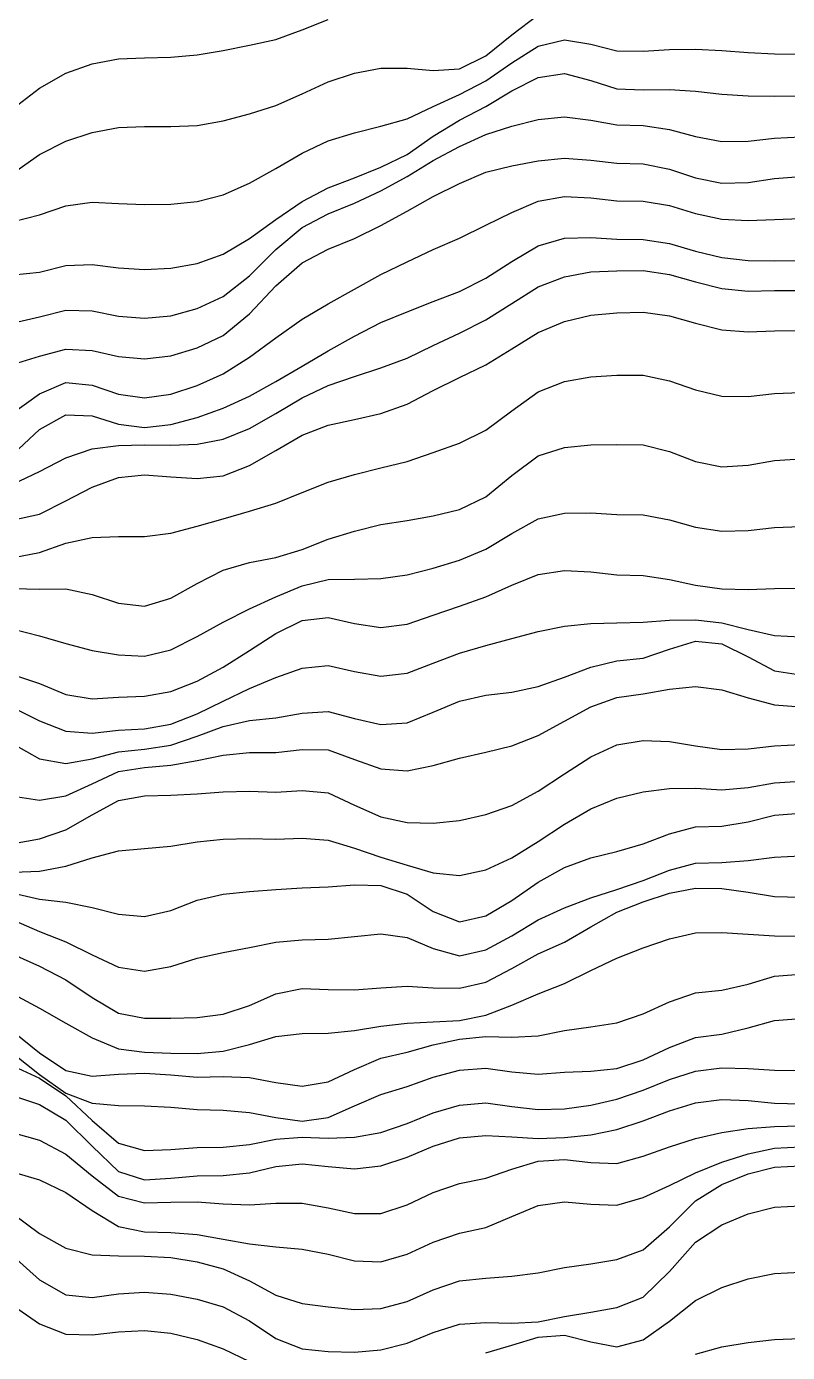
# Model space of a CAD drawing. Header units: metres. Extents: x 0 to 1200, y 54 to 769.
# Drawn here: x 182.6 to 299, y 176.8 to 379.5 of the extents above; entities that cross this region are included whole.
import ezdxf

# ---------------------------------------------------------------- set-up
doc = ezdxf.new("R2010")
doc.units = ezdxf.units.M

msp = doc.modelspace()

# ---------------------------------------------------------------- linework, layer by layer
for p, q in [((256.85638, 378.2598), (260.86975, 381.28616)), ((224.74933, 378.99634), (228.76271, 380.6005)), ((216.72256, 376.65524), (220.73595, 377.52762)), ((220.73595, 377.52762), (224.74933, 378.99634)), ((252.843, 375.01932), (256.85638, 378.2598)), ((260.86975, 376.5017), (264.88312, 377.45724)), ((264.88312, 377.45724), (268.89648, 376.81924)), ((204.68242, 374.83676), (208.6958, 375.1812)), ((208.6958, 375.1812), (212.70918, 375.84082)), ((212.70918, 375.84082), (216.72256, 376.65524)), ((248.82962, 373.03006), (252.843, 375.01932)), ((256.85638, 373.9615), (260.86975, 376.5017)), ((268.89648, 376.81924), (272.90985, 375.81534)), ((272.90985, 375.81534), (276.92322, 375.72507)), ((276.92322, 375.72507), (280.93658, 375.98447)), ((280.93658, 375.98447), (284.94995, 376.05823)), ((284.94995, 376.05823), (288.96332, 375.85837)), ((288.96332, 375.85837), (292.97668, 375.53787)), ((292.97668, 375.53787), (296.99005, 375.32718)), ((296.99005, 375.32718), (301.00342, 375.26144)), ((188.62889, 372.36768), (192.64227, 373.79352)), ((192.64227, 373.79352), (196.65565, 374.54272)), ((196.65565, 374.54272), (200.66904, 374.73804)), ((200.66904, 374.73804), (204.68242, 374.83676)), ((232.7761, 372.3547), (236.78947, 373.15335)), ((236.78947, 373.15335), (240.80286, 373.12854)), ((240.80286, 373.12854), (244.81624, 372.76108)), ((244.81624, 372.76108), (248.82962, 373.03006)), ((252.843, 371.19708), (256.85638, 373.9615)), ((184.61551, 370.0878), (188.62889, 372.36768)), ((224.74933, 369.1943), (228.76271, 371.03668)), ((228.76271, 371.03668), (232.7761, 372.3547)), ((248.82962, 369.1213), (252.843, 371.19708)), ((256.85638, 369.65512), (260.86975, 371.73422)), ((260.86975, 371.73422), (264.88312, 372.34274)), ((264.88312, 372.34274), (268.89648, 371.28085)), ((268.89648, 371.28085), (272.90985, 369.9769)), ((180.60213, 367.0392), (184.61551, 370.0878)), ((220.73595, 367.42297), (224.74933, 369.1943)), ((244.81624, 367.2596), (248.82962, 369.1213)), ((252.843, 367.27386), (256.85638, 369.65512)), ((272.90985, 369.9769), (276.92322, 369.84216)), ((276.92322, 369.84216), (280.93658, 369.88937)), ((280.93658, 369.88937), (284.94995, 369.62805)), ((284.94995, 369.62805), (288.96332, 369.18164)), ((288.96332, 369.18164), (292.97668, 368.90417)), ((216.72256, 366.1795), (220.73595, 367.42297)), ((240.80286, 365.41537), (244.81624, 367.2596)), ((248.82962, 365.17883), (252.843, 367.27386)), ((292.97668, 368.90417), (296.99005, 368.8777)), ((296.99005, 368.8777), (301.00342, 368.8945)), ((208.6958, 364.38782), (212.70918, 365.08408)), ((212.70918, 365.08408), (216.72256, 366.1795)), ((236.78947, 364.2764), (240.80286, 365.41537)), ((244.81624, 362.72406), (248.82962, 365.17883)), ((256.85638, 364.25497), (260.86975, 365.27704)), ((260.86975, 365.27704), (264.88312, 365.70422)), ((264.88312, 365.70422), (268.89648, 365.18295)), ((268.89648, 365.18295), (272.90985, 364.47922)), ((188.62889, 362.0024), (192.64227, 363.32712)), ((192.64227, 363.32712), (196.65565, 364.04636)), ((196.65565, 364.04636), (200.66904, 364.23276)), ((200.66904, 364.23276), (204.68242, 364.20682)), ((204.68242, 364.20682), (208.6958, 364.38782)), ((228.76271, 362.03406), (232.7761, 363.25473)), ((232.7761, 363.25473), (236.78947, 364.2764)), ((248.82962, 361.17166), (252.843, 362.99564)), ((252.843, 362.99564), (256.85638, 364.25497)), ((272.90985, 364.47922), (276.92322, 364.37057)), ((276.92322, 364.37057), (280.93658, 363.75595)), ((280.93658, 363.75595), (284.94995, 362.69)), ((184.61551, 359.91876), (188.62889, 362.0024)), ((224.74933, 360.15628), (228.76271, 362.03406)), ((240.80286, 359.94797), (244.81624, 362.72406)), ((244.81624, 359.0417), (248.82962, 361.17166)), ((284.94995, 362.69), (288.96332, 361.9514)), ((288.96332, 361.9514), (292.97668, 361.97702)), ((292.97668, 361.97702), (296.99005, 362.4335)), ((296.99005, 362.4335), (301.00342, 362.64938)), ((180.60213, 357.1333), (184.61551, 359.91876)), ((220.73595, 357.78894), (224.74933, 360.15628)), ((236.78947, 357.98178), (240.80286, 359.94797)), ((240.80286, 356.5917), (244.81624, 359.0417)), ((256.85638, 358.2171), (260.86975, 358.9839)), ((260.86975, 358.9839), (264.88312, 359.4019)), ((264.88312, 359.4019), (268.89648, 359.09705)), ((268.89648, 359.09705), (272.90985, 358.61246)), ((216.72256, 355.56384), (220.73595, 357.78894)), ((232.7761, 356.38492), (236.78947, 357.98178)), ((248.82962, 355.49506), (252.843, 357.24115)), ((252.843, 357.24115), (256.85638, 358.2171)), ((272.90985, 358.61246), (276.92322, 358.51544)), ((276.92322, 358.51544), (280.93658, 357.69516)), ((280.93658, 357.69516), (284.94995, 356.38467)), ((212.70918, 353.75983), (216.72256, 355.56384)), ((224.74933, 352.7749), (228.76271, 354.83444)), ((228.76271, 354.83444), (232.7761, 356.38492)), ((236.78947, 354.379), (240.80286, 356.5917)), ((244.81624, 353.5291), (248.82962, 355.49506)), ((284.94995, 356.38467), (288.96332, 355.56592)), ((288.96332, 355.56592), (292.97668, 355.6843)), ((292.97668, 355.6843), (296.99005, 356.28183)), ((296.99005, 356.28183), (301.00342, 356.55545)), ((204.68242, 352.3661), (208.6958, 352.74503)), ((208.6958, 352.74503), (212.70918, 353.75983)), ((220.73595, 350.01355), (224.74933, 352.7749)), ((232.7761, 352.48767), (236.78947, 354.379)), ((240.80286, 351.2782), (244.81624, 353.5291)), ((256.85638, 351.0961), (260.86975, 352.80402)), ((260.86975, 352.80402), (264.88312, 353.53537)), ((264.88312, 353.53537), (268.89648, 353.34113)), ((268.89648, 353.34113), (272.90985, 352.88037)), ((272.90985, 352.88037), (276.92322, 352.81024)), ((276.92322, 352.81024), (280.93658, 352.1269)), ((180.60213, 349.71164), (184.61551, 350.73206)), ((184.61551, 350.73206), (188.62889, 352.09512)), ((188.62889, 352.09512), (192.64227, 352.6367)), ((192.64227, 352.6367), (196.65565, 352.44836)), ((196.65565, 352.44836), (200.66904, 352.31836)), ((200.66904, 352.31836), (204.68242, 352.3661)), ((224.74933, 348.79065), (228.76271, 350.88702)), ((228.76271, 350.88702), (232.7761, 352.48767)), ((236.78947, 349.0679), (240.80286, 351.2782)), ((252.843, 349.1393), (256.85638, 351.0961)), ((280.93658, 352.1269), (284.94995, 350.9467)), ((284.94995, 350.9467), (288.96332, 350.08008)), ((216.72256, 347.1153), (220.73595, 350.01355)), ((220.73595, 345.41556), (224.74933, 348.79065)), ((232.7761, 347.10895), (236.78947, 349.0679)), ((248.82962, 347.17017), (252.843, 349.1393)), ((288.96332, 350.08008), (292.97668, 349.8342)), ((292.97668, 349.8342), (296.99005, 350.00473)), ((296.99005, 350.00473), (301.00342, 350.13864)), ((212.70918, 344.7082), (216.72256, 347.1153)), ((228.76271, 345.47882), (232.7761, 347.10895)), ((244.81624, 345.43768), (248.82962, 347.17017)), ((260.86975, 345.96292), (264.88312, 347.14148)), ((264.88312, 347.14148), (268.89648, 347.27826)), ((268.89648, 347.27826), (272.90985, 347.00104)), ((272.90985, 347.00104), (276.92322, 346.9729)), ((276.92322, 346.9729), (280.93658, 346.3249)), ((208.6958, 343.25647), (212.70918, 344.7082)), ((216.72256, 341.39142), (220.73595, 345.41556)), ((224.74933, 343.36874), (228.76271, 345.47882)), ((240.80286, 343.5421), (244.81624, 345.43768)), ((256.85638, 343.5877), (260.86975, 345.96292)), ((280.93658, 346.3249), (284.94995, 345.1495)), ((284.94995, 345.1495), (288.96332, 344.19196)), ((184.61551, 341.97797), (188.62889, 342.98688)), ((188.62889, 342.98688), (192.64227, 343.15)), ((192.64227, 343.15), (196.65565, 342.60327)), ((196.65565, 342.60327), (200.66904, 342.35593)), ((204.68242, 342.5471), (208.6958, 343.25647)), ((220.73595, 339.86584), (224.74933, 343.36874)), ((236.78947, 341.583), (240.80286, 343.5421)), ((252.843, 341.05753), (256.85638, 343.5877)), ((288.96332, 344.19196), (292.97668, 343.73062)), ((292.97668, 343.73062), (296.99005, 343.68106)), ((296.99005, 343.68106), (301.00342, 343.73465)), ((180.60213, 341.52457), (184.61551, 341.97797)), ((200.66904, 342.35593), (204.68242, 342.5471)), ((212.70918, 338.21368), (216.72256, 341.39142)), ((232.7761, 339.33636), (236.78947, 341.583)), ((248.82962, 338.99182), (252.843, 341.05753)), ((260.86975, 339.69452), (264.88312, 341.26703)), ((264.88312, 341.26703), (268.89648, 341.98825)), ((268.89648, 341.98825), (272.90985, 342.15967)), ((272.90985, 342.15967), (276.92322, 342.22144)), ((276.92322, 342.22144), (280.93658, 341.61987)), ((280.93658, 341.61987), (284.94995, 340.46765)), ((216.72256, 335.60553), (220.73595, 339.86584)), ((228.76271, 337.10846), (232.7761, 339.33636)), ((244.81624, 337.45123), (248.82962, 338.99182)), ((256.85638, 337.17203), (260.86975, 339.69452)), ((284.94995, 340.46765), (288.96332, 339.46188)), ((288.96332, 339.46188), (292.97668, 339.06815)), ((292.97668, 339.06815), (296.99005, 339.14487)), ((296.99005, 339.14487), (301.00342, 339.17133)), ((208.6958, 336.38385), (212.70918, 338.21368)), ((224.74933, 334.75952), (228.76271, 337.10846)), ((240.80286, 335.88187), (244.81624, 337.45123)), ((252.843, 334.6546), (256.85638, 337.17203)), ((180.60213, 334.2216), (184.61551, 335.12466)), ((184.61551, 335.12466), (188.62889, 336.13547)), ((188.62889, 336.13547), (192.64227, 336.0407)), ((192.64227, 336.0407), (196.65565, 335.2433)), ((196.65565, 335.2433), (200.66904, 334.91553)), ((200.66904, 334.91553), (204.68242, 335.29645)), ((204.68242, 335.29645), (208.6958, 336.38385)), ((212.70918, 332.2763), (216.72256, 335.60553)), ((220.73595, 331.93646), (224.74933, 334.75952)), ((236.78947, 334.2751), (240.80286, 335.88187)), ((248.82962, 332.62903), (252.843, 334.6546)), ((264.88312, 334.43494), (268.89648, 335.38202)), ((268.89648, 335.38202), (272.90985, 335.7473)), ((272.90985, 335.7473), (276.92322, 335.85315)), ((276.92322, 335.85315), (280.93658, 335.28296)), ((280.93658, 335.28296), (284.94995, 334.16144)), ((232.7761, 332.18088), (236.78947, 334.2751)), ((244.81624, 330.76978), (248.82962, 332.62903)), ((256.85638, 330.2496), (260.86975, 332.7565)), ((260.86975, 332.7565), (264.88312, 334.43494)), ((284.94995, 334.16144), (288.96332, 333.15887)), ((288.96332, 333.15887), (292.97668, 332.8359)), ((292.97668, 332.8359), (296.99005, 333.00638)), ((296.99005, 333.00638), (301.00342, 333.02985)), ((208.6958, 330.3632), (212.70918, 332.2763)), ((216.72256, 328.94272), (220.73595, 331.93646)), ((228.76271, 329.92612), (232.7761, 332.18088)), ((240.80286, 328.8318), (244.81624, 330.76978)), ((180.60213, 327.87198), (184.61551, 329.1046)), ((184.61551, 329.1046), (188.62889, 330.19324)), ((188.62889, 330.19324), (192.64227, 330.00336)), ((192.64227, 330.00336), (196.65565, 329.08508)), ((196.65565, 329.08508), (200.66904, 328.7157)), ((200.66904, 328.7157), (204.68242, 329.1609)), ((204.68242, 329.1609), (208.6958, 330.3632)), ((212.70918, 326.42285), (216.72256, 328.94272)), ((224.74933, 327.60602), (228.76271, 329.92612)), ((236.78947, 327.35138), (240.80286, 328.8318)), ((252.843, 327.80658), (256.85638, 330.2496)), ((208.6958, 324.62982), (212.70918, 326.42285)), ((220.73595, 325.22006), (224.74933, 327.60602)), ((232.7761, 325.99405), (236.78947, 327.35138)), ((248.82962, 325.8526), (252.843, 327.80658)), ((184.61551, 323.3619), (188.62889, 325.06598)), ((188.62889, 325.06598), (192.64227, 324.6643)), ((192.64227, 324.6643), (196.65565, 323.2976)), ((204.68242, 323.3118), (208.6958, 324.62982)), ((216.72256, 323.02103), (220.73595, 325.22006)), ((224.74933, 322.74826), (228.76271, 324.6225)), ((228.76271, 324.6225), (232.7761, 325.99405)), ((244.81624, 323.8607), (248.82962, 325.8526)), ((260.86975, 323.6791), (264.88312, 325.2357)), ((264.88312, 325.2357), (268.89648, 325.97443)), ((268.89648, 325.97443), (272.90985, 326.19775)), ((272.90985, 326.19775), (276.92322, 326.23486)), ((276.92322, 326.23486), (280.93658, 325.36337)), ((280.93658, 325.36337), (284.94995, 323.9491)), ((180.60213, 320.5172), (184.61551, 323.3619)), ((196.65565, 323.2976), (200.66904, 322.76)), ((200.66904, 322.76), (204.68242, 323.3118)), ((212.70918, 321.1655), (216.72256, 323.02103)), ((220.73595, 320.35614), (224.74933, 322.74826)), ((240.80286, 321.75873), (244.81624, 323.8607)), ((256.85638, 320.76862), (260.86975, 323.6791)), ((284.94995, 323.9491), (288.96332, 322.9807)), ((288.96332, 322.9807), (292.97668, 322.92963)), ((292.97668, 322.92963), (296.99005, 323.38376)), ((296.99005, 323.38376), (301.00342, 323.5344)), ((208.6958, 319.75964), (212.70918, 321.1655)), ((216.72256, 318.07635), (220.73595, 320.35614)), ((232.7761, 319.43784), (236.78947, 320.37027)), ((236.78947, 320.37027), (240.80286, 321.75873)), ((252.843, 317.78372), (256.85638, 320.76862)), ((184.61551, 317.9065), (188.62889, 320.15814)), ((188.62889, 320.15814), (192.64227, 320.0104)), ((192.64227, 320.0104), (196.65565, 318.7212)), ((196.65565, 318.7212), (200.66904, 318.1936)), ((200.66904, 318.1936), (204.68242, 318.6662)), ((204.68242, 318.6662), (208.6958, 319.75964)), ((224.74933, 317.01657), (228.76271, 318.5821)), ((228.76271, 318.5821), (232.7761, 319.43784)), ((180.60213, 314.20667), (184.61551, 317.9065)), ((208.6958, 315.68237), (212.70918, 316.41043)), ((212.70918, 316.41043), (216.72256, 318.07635)), ((220.73595, 314.6918), (224.74933, 317.01657)), ((248.82962, 315.78986), (252.843, 317.78372)), ((188.62889, 313.58926), (192.64227, 314.94867)), ((192.64227, 314.94867), (196.65565, 315.46112)), ((196.65565, 315.46112), (200.66904, 315.5543)), ((200.66904, 315.5543), (204.68242, 315.5125)), ((204.68242, 315.5125), (208.6958, 315.68237)), ((216.72256, 312.40427), (220.73595, 314.6918)), ((240.80286, 313.03134), (244.81624, 314.36813)), ((244.81624, 314.36813), (248.82962, 315.78986)), ((260.86975, 313.86914), (264.88312, 315.14606)), ((264.88312, 315.14606), (268.89648, 315.57016)), ((268.89648, 315.57016), (272.90985, 315.59155)), ((272.90985, 315.59155), (276.92322, 315.559)), ((276.92322, 315.559), (280.93658, 314.52484)), ((280.93658, 314.52484), (284.94995, 313.00674)), ((184.61551, 311.49008), (188.62889, 313.58926)), ((212.70918, 310.83307), (216.72256, 312.40427)), ((236.78947, 312.03525), (240.80286, 313.03134)), ((256.85638, 310.86282), (260.86975, 313.86914)), ((284.94995, 313.00674), (288.96332, 312.1834)), ((288.96332, 312.1834), (292.97668, 312.43063)), ((292.97668, 312.43063), (296.99005, 313.1539)), ((296.99005, 313.1539), (301.00342, 313.41998)), ((180.60213, 309.61786), (184.61551, 311.49008)), ((192.64227, 309.1066), (196.65565, 310.55502)), ((196.65565, 310.55502), (200.66904, 310.9725)), ((200.66904, 310.9725), (204.68242, 310.6864)), ((204.68242, 310.6864), (208.6958, 310.41943)), ((208.6958, 310.41943), (212.70918, 310.83307)), ((228.76271, 309.87784), (232.7761, 311.01)), ((232.7761, 311.01), (236.78947, 312.03525)), ((252.843, 307.6316), (256.85638, 310.86282)), ((188.62889, 306.97388), (192.64227, 309.1066)), ((220.73595, 306.6473), (224.74933, 308.28894)), ((224.74933, 308.28894), (228.76271, 309.87784)), ((184.61551, 304.9858), (188.62889, 306.97388)), ((216.72256, 305.41403), (220.73595, 306.6473)), ((248.82962, 305.66983), (252.843, 307.6316)), ((180.60213, 304.10757), (184.61551, 304.9858)), ((208.6958, 303.1303), (212.70918, 304.26514)), ((212.70918, 304.26514), (216.72256, 305.41403)), ((240.80286, 303.9842), (244.81624, 304.70322)), ((244.81624, 304.70322), (248.82962, 305.66983)), ((256.85638, 302.02118), (260.86975, 304.23587)), ((260.86975, 304.23587), (264.88312, 305.12106)), ((264.88312, 305.12106), (268.89648, 305.17157)), ((268.89648, 305.17157), (272.90985, 304.92877)), ((272.90985, 304.92877), (276.92322, 304.85968)), ((276.92322, 304.85968), (280.93658, 304.10226)), ((280.93658, 304.10226), (284.94995, 302.96906)), ((200.66904, 301.5556), (204.68242, 302.06516)), ((204.68242, 302.06516), (208.6958, 303.1303)), ((228.76271, 301.13315), (232.7761, 302.3722)), ((232.7761, 302.3722), (236.78947, 303.35892)), ((236.78947, 303.35892), (240.80286, 303.9842)), ((284.94995, 302.96906), (288.96332, 302.34085)), ((288.96332, 302.34085), (292.97668, 302.44638)), ((292.97668, 302.44638), (296.99005, 302.90002)), ((296.99005, 302.90002), (301.00342, 303.0812)), ((184.61551, 299.0913), (188.62889, 300.50934)), ((188.62889, 300.50934), (192.64227, 301.3957)), ((192.64227, 301.3957), (196.65565, 301.5559)), ((196.65565, 301.5559), (200.66904, 301.5556)), ((224.74933, 299.58292), (228.76271, 301.13315)), ((252.843, 299.5907), (256.85638, 302.02118)), ((180.60213, 298.33252), (184.61551, 299.0913)), ((216.72256, 297.58597), (220.73595, 298.3403)), ((220.73595, 298.3403), (224.74933, 299.58292)), ((248.82962, 297.90424), (252.843, 299.5907)), ((208.6958, 294.37805), (212.70918, 296.3808)), ((212.70918, 296.3808), (216.72256, 297.58597)), ((240.80286, 295.68027), (244.81624, 296.7083)), ((244.81624, 296.7083), (248.82962, 297.90424)), ((260.86975, 295.72253), (264.88312, 296.3537)), ((264.88312, 296.3537), (268.89648, 296.1466)), ((268.89648, 296.1466), (272.90985, 295.7011)), ((204.68242, 292.10617), (208.6958, 294.37805)), ((220.73595, 292.31583), (224.74933, 293.99622)), ((224.74933, 293.99622), (228.76271, 294.96094)), ((228.76271, 294.96094), (232.7761, 295.00546)), ((232.7761, 295.00546), (236.78947, 295.1167)), ((236.78947, 295.1167), (240.80286, 295.68027)), ((252.843, 292.34708), (256.85638, 294.12225)), ((256.85638, 294.12225), (260.86975, 295.72253)), ((272.90985, 295.7011), (276.92322, 295.57645)), ((276.92322, 295.57645), (280.93658, 294.9942)), ((280.93658, 294.9942), (284.94995, 294.1017)), ((284.94995, 294.1017), (288.96332, 293.5375)), ((180.60213, 293.61282), (184.61551, 293.50287)), ((184.61551, 293.50287), (188.62889, 293.56412)), ((188.62889, 293.56412), (192.64227, 292.6991)), ((192.64227, 292.6991), (196.65565, 291.37885)), ((200.66904, 290.92004), (204.68242, 292.10617)), ((216.72256, 290.50458), (220.73595, 292.31583)), ((248.82962, 290.9017), (252.843, 292.34708)), ((288.96332, 293.5375), (292.97668, 293.4264)), ((292.97668, 293.4264), (296.99005, 293.58313)), ((296.99005, 293.58313), (301.00342, 293.66846)), ((196.65565, 291.37885), (200.66904, 290.92004)), ((212.70918, 288.4569), (216.72256, 290.50458)), ((244.81624, 289.4965), (248.82962, 290.9017)), ((208.6958, 286.24518), (212.70918, 288.4569)), ((220.73595, 286.69727), (224.74933, 288.7043)), ((224.74933, 288.7043), (228.76271, 289.18307)), ((228.76271, 289.18307), (232.7761, 288.2212)), ((232.7761, 288.2212), (236.78947, 287.61295)), ((236.78947, 287.61295), (240.80286, 288.16757)), ((240.80286, 288.16757), (244.81624, 289.4965)), ((260.86975, 287.0149), (264.88312, 287.84827)), ((264.88312, 287.84827), (268.89648, 288.26633)), ((268.89648, 288.26633), (272.90985, 288.35803)), ((272.90985, 288.35803), (276.92322, 288.43604)), ((276.92322, 288.43604), (280.93658, 288.737)), ((280.93658, 288.737), (284.94995, 288.81366)), ((284.94995, 288.81366), (288.96332, 288.3379)), ((288.96332, 288.3379), (292.97668, 287.34485)), ((180.60213, 287.36578), (184.61551, 286.37396)), ((184.61551, 286.37396), (188.62889, 285.19183)), ((204.68242, 284.22705), (208.6958, 286.24518)), ((216.72256, 284.13242), (220.73595, 286.69727)), ((252.843, 284.8772), (256.85638, 285.931)), ((256.85638, 285.931), (260.86975, 287.0149)), ((292.97668, 287.34485), (296.99005, 286.42484)), ((296.99005, 286.42484), (301.00342, 286.19043)), ((188.62889, 285.19183), (192.64227, 284.13583)), ((192.64227, 284.13583), (196.65565, 283.44452)), ((200.66904, 283.26288), (204.68242, 284.22705)), ((212.70918, 281.58463), (216.72256, 284.13242)), ((248.82962, 283.70972), (252.843, 284.8772)), ((276.92322, 282.96408), (280.93658, 284.33237)), ((280.93658, 284.33237), (284.94995, 285.52704)), ((284.94995, 285.52704), (288.96332, 285.14944)), ((288.96332, 285.14944), (292.97668, 283.15115)), ((196.65565, 283.44452), (200.66904, 283.26288)), ((224.74933, 281.43317), (228.76271, 281.84436)), ((228.76271, 281.84436), (232.7761, 280.88507)), ((240.80286, 280.65698), (244.81624, 282.1711)), ((244.81624, 282.1711), (248.82962, 283.70972)), ((268.89648, 281.5566), (272.90985, 282.51877)), ((272.90985, 282.51877), (276.92322, 282.96408)), ((292.97668, 283.15115), (296.99005, 281.00705)), ((180.60213, 280.39288), (184.61551, 279.08826)), ((208.6958, 279.4389), (212.70918, 281.58463)), ((216.72256, 278.31857), (220.73595, 279.96747)), ((220.73595, 279.96747), (224.74933, 281.43317)), ((232.7761, 280.88507), (236.78947, 280.1789)), ((236.78947, 280.1789), (240.80286, 280.65698)), ((260.86975, 278.59464), (264.88312, 280.06042)), ((264.88312, 280.06042), (268.89648, 281.5566)), ((296.99005, 281.00705), (301.00342, 280.40115)), ((184.61551, 279.08826), (188.62889, 277.4057)), ((200.66904, 277.14948), (204.68242, 277.83487)), ((204.68242, 277.83487), (208.6958, 279.4389)), ((212.70918, 276.39343), (216.72256, 278.31857)), ((252.843, 277.2655), (256.85638, 277.7362)), ((256.85638, 277.7362), (260.86975, 278.59464)), ((276.92322, 277.49445), (280.93658, 278.21225)), ((280.93658, 278.21225), (284.94995, 278.5987)), ((284.94995, 278.5987), (288.96332, 278.08688)), ((288.96332, 278.08688), (292.97668, 276.9023)), ((188.62889, 277.4057), (192.64227, 276.7426)), ((192.64227, 276.7426), (196.65565, 276.97964)), ((196.65565, 276.97964), (200.66904, 277.14948)), ((208.6958, 274.4273), (212.70918, 276.39343)), ((244.81624, 274.69556), (248.82962, 276.34903)), ((248.82962, 276.34903), (252.843, 277.2655)), ((268.89648, 275.48587), (272.90985, 276.92023)), ((272.90985, 276.92023), (276.92322, 277.49445)), ((292.97668, 276.9023), (296.99005, 275.7942)), ((296.99005, 275.7942), (301.00342, 275.50748)), ((180.60213, 275.3409), (184.61551, 273.34598)), ((204.68242, 272.8458), (208.6958, 274.4273)), ((216.72256, 273.4394), (220.73595, 273.8299)), ((220.73595, 273.8299), (224.74933, 274.56155)), ((224.74933, 274.56155), (228.76271, 274.81888)), ((228.76271, 274.81888), (232.7761, 273.74933)), ((232.7761, 273.74933), (236.78947, 272.79913)), ((240.80286, 273.06415), (244.81624, 274.69556)), ((264.88312, 273.32404), (268.89648, 275.48587)), ((184.61551, 273.34598), (188.62889, 271.8063)), ((188.62889, 271.8063), (192.64227, 271.4956)), ((192.64227, 271.4956), (196.65565, 271.92047)), ((196.65565, 271.92047), (200.66904, 272.13855)), ((200.66904, 272.13855), (204.68242, 272.8458)), ((208.6958, 271.00702), (212.70918, 272.49365)), ((212.70918, 272.49365), (216.72256, 273.4394)), ((236.78947, 272.79913), (240.80286, 273.06415)), ((260.86975, 271.1252), (264.88312, 273.32404)), ((180.60213, 269.81595), (184.61551, 267.56265)), ((200.66904, 269.01685), (204.68242, 269.65845)), ((204.68242, 269.65845), (208.6958, 271.00702)), ((256.85638, 269.5306), (260.86975, 271.1252)), ((268.89648, 267.87698), (272.90985, 269.68243)), ((272.90985, 269.68243), (276.92322, 270.3796)), ((276.92322, 270.3796), (280.93658, 270.2206)), ((280.93658, 270.2206), (284.94995, 269.56458)), ((296.99005, 269.54675), (301.00342, 269.7478)), ((192.64227, 267.56192), (196.65565, 268.62216)), ((196.65565, 268.62216), (200.66904, 269.01685)), ((208.6958, 267.31494), (212.70918, 268.11206)), ((212.70918, 268.11206), (216.72256, 268.50607)), ((216.72256, 268.50607), (220.73595, 268.51855)), ((220.73595, 268.51855), (224.74933, 268.96735)), ((224.74933, 268.96735), (228.76271, 268.9168)), ((228.76271, 268.9168), (232.7761, 267.44424)), ((244.81624, 266.55637), (248.82962, 267.64093)), ((248.82962, 267.64093), (252.843, 268.55722)), ((252.843, 268.55722), (256.85638, 269.5306)), ((264.88312, 265.2656), (268.89648, 267.87698)), ((284.94995, 269.56458), (288.96332, 269.0002)), ((288.96332, 269.0002), (292.97668, 269.09744)), ((292.97668, 269.09744), (296.99005, 269.54675)), ((184.61551, 267.56265), (188.62889, 266.84723)), ((188.62889, 266.84723), (192.64227, 267.56192)), ((192.64227, 263.76038), (196.65565, 265.61673)), ((196.65565, 265.61673), (200.66904, 266.2392)), ((200.66904, 266.2392), (204.68242, 266.58502)), ((204.68242, 266.58502), (208.6958, 267.31494)), ((232.7761, 267.44424), (236.78947, 266.0465)), ((236.78947, 266.0465), (240.80286, 265.74045)), ((240.80286, 265.74045), (244.81624, 266.55637)), ((188.62889, 261.89194), (192.64227, 263.76038)), ((260.86975, 262.59036), (264.88312, 265.2656)), ((292.97668, 263.2001), (296.99005, 263.90378)), ((296.99005, 263.90378), (301.00342, 264.16486)), ((180.60213, 261.84836), (184.61551, 261.22366)), ((184.61551, 261.22366), (188.62889, 261.89194)), ((196.65565, 261.1949), (200.66904, 261.9112)), ((200.66904, 261.9112), (204.68242, 261.99387)), ((204.68242, 261.99387), (208.6958, 262.2067)), ((208.6958, 262.2067), (212.70918, 262.50433)), ((212.70918, 262.50433), (216.72256, 262.59912)), ((216.72256, 262.59912), (220.73595, 262.4656)), ((220.73595, 262.4656), (224.74933, 262.71777)), ((224.74933, 262.71777), (228.76271, 262.34604)), ((228.76271, 262.34604), (232.7761, 260.49448)), ((256.85638, 260.43234), (260.86975, 262.59036)), ((268.89648, 259.93127), (272.90985, 261.56656)), ((272.90985, 261.56656), (276.92322, 262.53284)), ((276.92322, 262.53284), (280.93658, 263.04547)), ((280.93658, 263.04547), (284.94995, 263.0778)), ((284.94995, 263.0778), (288.96332, 262.82217)), ((288.96332, 262.82217), (292.97668, 263.2001)), ((192.64227, 259.00467), (196.65565, 261.1949)), ((232.7761, 260.49448), (236.78947, 258.7114)), ((252.843, 259.0282), (256.85638, 260.43234)), ((264.88312, 257.59283), (268.89648, 259.93127)), ((188.62889, 256.6872), (192.64227, 259.00467)), ((236.78947, 258.7114), (240.80286, 257.84726)), ((240.80286, 257.84726), (244.81624, 257.71902)), ((244.81624, 257.71902), (248.82962, 258.12488)), ((248.82962, 258.12488), (252.843, 259.0282)), ((260.86975, 254.92938), (264.88312, 257.59283)), ((288.96332, 257.26624), (292.97668, 257.9295)), ((292.97668, 257.9295), (296.99005, 258.92377)), ((296.99005, 258.92377), (301.00342, 259.25397)), ((184.61551, 255.3123), (188.62889, 256.6872)), ((220.73595, 255.28671), (224.74933, 255.4281)), ((224.74933, 255.4281), (228.76271, 255.14389)), ((276.92322, 254.58046), (280.93658, 256.09512)), ((280.93658, 256.09512), (284.94995, 257.1722)), ((284.94995, 257.1722), (288.96332, 257.26624)), ((180.60213, 254.62083), (184.61551, 255.3123)), ((192.64227, 252.41727), (196.65565, 253.50447)), ((196.65565, 253.50447), (200.66904, 253.85043)), ((200.66904, 253.85043), (204.68242, 254.2096)), ((204.68242, 254.2096), (208.6958, 254.84833)), ((208.6958, 254.84833), (212.70918, 255.26962)), ((212.70918, 255.26962), (216.72256, 255.35748)), ((216.72256, 255.35748), (220.73595, 255.28671)), ((228.76271, 255.14389), (232.7761, 253.89339)), ((232.7761, 253.89339), (236.78947, 252.52612)), ((256.85638, 252.41855), (260.86975, 254.92938)), ((268.89648, 252.40556), (272.90985, 253.39113)), ((272.90985, 253.39113), (276.92322, 254.58046)), ((188.62889, 251.16304), (192.64227, 252.41727)), ((236.78947, 252.52612), (240.80286, 251.30814)), ((252.843, 250.61328), (256.85638, 252.41855)), ((264.88312, 250.9661), (268.89648, 252.40556)), ((280.93658, 250.52422), (284.94995, 251.6018)), ((284.94995, 251.6018), (288.96332, 251.70708)), ((288.96332, 251.70708), (292.97668, 252.02026)), ((292.97668, 252.02026), (296.99005, 252.5383)), ((296.99005, 252.5383), (301.00342, 252.73154)), ((180.60213, 250.25743), (184.61551, 250.38956)), ((184.61551, 250.38956), (188.62889, 251.16304)), ((240.80286, 251.30814), (244.81624, 250.12497)), ((244.81624, 250.12497), (248.82962, 249.71303)), ((248.82962, 249.71303), (252.843, 250.61328)), ((260.86975, 248.72707), (264.88312, 250.9661)), ((276.92322, 248.95955), (280.93658, 250.52422)), ((216.72256, 247.2679), (220.73595, 247.60597)), ((220.73595, 247.60597), (224.74933, 247.82043)), ((224.74933, 247.82043), (228.76271, 248.0108)), ((228.76271, 248.0108), (232.7761, 248.28354)), ((232.7761, 248.28354), (236.78947, 248.19345)), ((236.78947, 248.19345), (240.80286, 246.8635)), ((256.85638, 245.90237), (260.86975, 248.72707)), ((268.89648, 246.29065), (272.90985, 247.57474)), ((272.90985, 247.57474), (276.92322, 248.95955)), ((280.93658, 247.00287), (284.94995, 247.77039)), ((284.94995, 247.77039), (288.96332, 247.73917)), ((288.96332, 247.73917), (292.97668, 247.15506)), ((180.60213, 246.99927), (184.61551, 246.08725)), ((184.61551, 246.08725), (188.62889, 245.64511)), ((188.62889, 245.64511), (192.64227, 244.81781)), ((204.68242, 244.37497), (208.6958, 245.97624)), ((208.6958, 245.97624), (212.70918, 246.89084)), ((212.70918, 246.89084), (216.72256, 247.2679)), ((240.80286, 246.8635), (244.81624, 244.23427)), ((252.843, 243.54926), (256.85638, 245.90237)), ((264.88312, 244.7752), (268.89648, 246.29065)), ((272.90985, 244.11536), (276.92322, 245.69159)), ((276.92322, 245.69159), (280.93658, 247.00287)), ((292.97668, 247.15506), (296.99005, 246.52992)), ((296.99005, 246.52992), (301.00342, 246.38574)), ((192.64227, 244.81781), (196.65565, 243.7915)), ((196.65565, 243.7915), (200.66904, 243.4353)), ((200.66904, 243.4353), (204.68242, 244.37497)), ((244.81624, 244.23427), (248.82962, 242.61656)), ((248.82962, 242.61656), (252.843, 243.54926)), ((260.86975, 242.93207), (264.88312, 244.7752)), ((268.89648, 241.88205), (272.90985, 244.11536)), ((180.60213, 242.87656), (184.61551, 241.1593)), ((256.85638, 240.4935), (260.86975, 242.93207)), ((264.88312, 239.51344), (268.89648, 241.88205)), ((184.61551, 241.1593), (188.62889, 239.58322)), ((188.62889, 239.58322), (192.64227, 237.5871)), ((216.72256, 238.71796), (220.73595, 239.54349)), ((220.73595, 239.54349), (224.74933, 239.90599)), ((224.74933, 239.90599), (228.76271, 240.00763)), ((228.76271, 240.00763), (232.7761, 240.41605)), ((232.7761, 240.41605), (236.78947, 240.78244)), ((236.78947, 240.78244), (240.80286, 240.25023)), ((240.80286, 240.25023), (244.81624, 238.54312)), ((252.843, 238.35612), (256.85638, 240.4935)), ((260.86975, 237.75131), (264.88312, 239.51344)), ((276.92322, 238.64236), (280.93658, 240.06094)), ((280.93658, 240.06094), (284.94995, 240.95619)), ((284.94995, 240.95619), (288.96332, 241.00722)), ((288.96332, 241.00722), (292.97668, 240.7474)), ((292.97668, 240.7474), (296.99005, 240.51324)), ((296.99005, 240.51324), (301.00342, 240.46236)), ((180.60213, 237.63603), (184.61551, 235.88338)), ((192.64227, 237.5871), (196.65565, 235.7298)), ((208.6958, 237.08075), (212.70918, 237.96686)), ((212.70918, 237.96686), (216.72256, 238.71796)), ((244.81624, 238.54312), (248.82962, 237.46416)), ((248.82962, 237.46416), (252.843, 238.35612)), ((256.85638, 235.48964), (260.86975, 237.75131)), ((272.90985, 237.10251), (276.92322, 238.64236)), ((184.61551, 235.88338), (188.62889, 233.7681)), ((196.65565, 235.7298), (200.66904, 235.11652)), ((200.66904, 235.11652), (204.68242, 235.8204)), ((204.68242, 235.8204), (208.6958, 237.08075)), ((252.843, 233.40973), (256.85638, 235.48964)), ((264.88312, 233.2114), (268.89648, 235.19841)), ((268.89648, 235.19841), (272.90985, 237.10251)), ((188.62889, 233.7681), (192.64227, 231.06863)), ((248.82962, 232.47598), (252.843, 233.40973)), ((260.86975, 231.65694), (264.88312, 233.2114)), ((288.96332, 232.17422), (292.97668, 233.12451)), ((292.97668, 233.12451), (296.99005, 234.33902)), ((296.99005, 234.33902), (301.00342, 234.65288)), ((180.60213, 231.55917), (184.61551, 229.43854)), ((216.72256, 229.83313), (220.73595, 231.61768)), ((220.73595, 231.61768), (224.74933, 232.43742)), ((224.74933, 232.43742), (228.76271, 232.27554)), ((228.76271, 232.27554), (232.7761, 232.24632)), ((232.7761, 232.24632), (236.78947, 232.55844)), ((236.78947, 232.55844), (240.80286, 232.8198)), ((240.80286, 232.8198), (244.81624, 232.56305)), ((244.81624, 232.56305), (248.82962, 232.47598)), ((256.85638, 229.90489), (260.86975, 231.65694)), ((280.93658, 230.41031), (284.94995, 231.79845)), ((284.94995, 231.79845), (288.96332, 232.17422)), ((184.61551, 229.43854), (188.62889, 227.1731)), ((192.64227, 231.06863), (196.65565, 228.69647)), ((212.70918, 228.50299), (216.72256, 229.83313)), ((252.843, 228.37556), (256.85638, 229.90489)), ((276.92322, 228.59119), (280.93658, 230.41031)), ((188.62889, 227.1731), (192.64227, 224.92636)), ((196.65565, 228.69647), (200.66904, 227.9093)), ((200.66904, 227.9093), (204.68242, 227.89969)), ((204.68242, 227.89969), (208.6958, 228.03226)), ((208.6958, 228.03226), (212.70918, 228.50299)), ((236.78947, 226.69588), (240.80286, 227.16452)), ((240.80286, 227.16452), (244.81624, 227.34329)), ((244.81624, 227.34329), (248.82962, 227.5668)), ((248.82962, 227.5668), (252.843, 228.37556)), ((268.89648, 226.57237), (272.90985, 227.21097)), ((272.90985, 227.21097), (276.92322, 228.59119)), ((292.97668, 226.43579), (296.99005, 227.56607)), ((296.99005, 227.56607), (301.00342, 227.86461)), ((180.60213, 225.83676), (184.61551, 222.59122)), ((216.72256, 223.88889), (220.73595, 225.08763)), ((220.73595, 225.08763), (224.74933, 225.59167)), ((224.74933, 225.59167), (228.76271, 225.61752)), ((228.76271, 225.61752), (232.7761, 226.04936)), ((232.7761, 226.04936), (236.78947, 226.69588)), ((248.82962, 224.70537), (252.843, 225.1258)), ((252.843, 225.1258), (256.85638, 225.0085)), ((256.85638, 225.0085), (260.86975, 225.21051)), ((260.86975, 225.21051), (264.88312, 226.03442)), ((264.88312, 226.03442), (268.89648, 226.57237)), ((284.94995, 224.93808), (288.96332, 225.47516)), ((288.96332, 225.47516), (292.97668, 226.43579)), ((192.64227, 224.92636), (196.65565, 223.23875)), ((196.65565, 223.23875), (200.66904, 222.69952)), ((212.70918, 222.88632), (216.72256, 223.88889)), ((240.80286, 222.7189), (244.81624, 223.82617)), ((244.81624, 223.82617), (248.82962, 224.70537)), ((276.92322, 221.56091), (280.93658, 223.42947)), ((280.93658, 223.42947), (284.94995, 224.93808)), ((180.60213, 222.48126), (184.61551, 219.31999)), ((184.61551, 222.59122), (188.62889, 219.91812)), ((200.66904, 222.69952), (204.68242, 222.57935)), ((204.68242, 222.57935), (208.6958, 222.52444)), ((208.6958, 222.52444), (212.70918, 222.88632)), ((232.7761, 220.08087), (236.78947, 221.77884)), ((236.78947, 221.77884), (240.80286, 222.7189)), ((272.90985, 220.22), (276.92322, 221.56091)), ((180.60213, 220.55103), (184.61551, 218.74048)), ((184.61551, 219.31999), (188.62889, 216.44943)), ((188.62889, 219.91812), (192.64227, 219.02573)), ((192.64227, 219.02573), (196.65565, 219.341)), ((196.65565, 219.341), (200.66904, 219.5293)), ((200.66904, 219.5293), (204.68242, 219.26074)), ((204.68242, 219.26074), (208.6958, 218.91873)), ((208.6958, 218.91873), (212.70918, 219.01111)), ((212.70918, 219.01111), (216.72256, 218.85655)), ((228.76271, 218.16577), (232.7761, 220.08087)), ((244.81624, 218.87886), (248.82962, 219.94492)), ((248.82962, 219.94492), (252.843, 220.2662)), ((252.843, 220.2662), (256.85638, 219.71585)), ((256.85638, 219.71585), (260.86975, 219.34662)), ((260.86975, 219.34662), (264.88312, 219.66489)), ((264.88312, 219.66489), (268.89648, 219.80423)), ((268.89648, 219.80423), (272.90985, 220.22)), ((280.93658, 218.54091), (284.94995, 219.83292)), ((284.94995, 219.83292), (288.96332, 220.31056)), ((288.96332, 220.31056), (292.97668, 220.21716)), ((292.97668, 220.21716), (296.99005, 219.95743)), ((296.99005, 219.95743), (301.00342, 219.91681)), ((184.61551, 218.74048), (188.62889, 216.06485)), ((216.72256, 218.85655), (220.73595, 218.07498)), ((220.73595, 218.07498), (224.74933, 217.52682)), ((224.74933, 217.52682), (228.76271, 218.16577)), ((236.78947, 216.25243), (240.80286, 217.45563)), ((240.80286, 217.45563), (244.81624, 218.87886)), ((272.90985, 215.53268), (276.92322, 216.9107)), ((276.92322, 216.9107), (280.93658, 218.54091)), ((180.60213, 216.02069), (184.61551, 214.71542)), ((188.62889, 216.44943), (192.64227, 214.94072)), ((188.62889, 216.06485), (192.64227, 212.2619)), ((192.64227, 214.94072), (196.65565, 214.57928)), ((232.7761, 214.51855), (236.78947, 216.25243)), ((248.82962, 214.63048), (252.843, 214.95892)), ((252.843, 214.95892), (256.85638, 214.42435)), ((268.89648, 214.61258), (272.90985, 215.53268)), ((280.93658, 213.76453), (284.94995, 214.98123)), ((284.94995, 214.98123), (288.96332, 215.48518)), ((288.96332, 215.48518), (292.97668, 215.30542)), ((292.97668, 215.30542), (296.99005, 214.89906)), ((296.99005, 214.89906), (301.00342, 214.8229)), ((184.61551, 214.71542), (188.62889, 212.3101)), ((196.65565, 214.57928), (200.66904, 214.5375)), ((200.66904, 214.5375), (204.68242, 214.29735)), ((204.68242, 214.29735), (208.6958, 213.93884)), ((208.6958, 213.93884), (212.70918, 213.83762)), ((212.70918, 213.83762), (216.72256, 213.5149)), ((216.72256, 213.5149), (220.73595, 212.72495)), ((228.76271, 212.73071), (232.7761, 214.51855)), ((240.80286, 211.79347), (244.81624, 213.43503)), ((244.81624, 213.43503), (248.82962, 214.63048)), ((256.85638, 214.42435), (260.86975, 213.92735)), ((260.86975, 213.92735), (264.88312, 214.05888)), ((264.88312, 214.05888), (268.89648, 214.61258)), ((276.92322, 212.23302), (280.93658, 213.76453)), ((188.62889, 212.3101), (192.64227, 208.32568)), ((192.64227, 212.2619), (196.65565, 208.80893)), ((220.73595, 212.72495), (224.74933, 212.1816)), ((224.74933, 212.1816), (228.76271, 212.73071)), ((236.78947, 210.45006), (240.80286, 211.79347)), ((268.89648, 210.08862), (272.90985, 210.90457)), ((272.90985, 210.90457), (276.92322, 212.23302)), ((288.96332, 210.42068), (292.97668, 211.02669)), ((292.97668, 211.02669), (296.99005, 211.37088)), ((296.99005, 211.37088), (301.00342, 211.47874)), ((180.60213, 210.37584), (184.61551, 209.24387)), ((184.61551, 209.24387), (188.62889, 207.11572)), ((196.65565, 208.80893), (200.66904, 207.6707)), ((216.72256, 208.60597), (220.73595, 209.4202)), ((220.73595, 209.4202), (224.74933, 209.73343)), ((224.74933, 209.73343), (228.76271, 209.54535)), ((228.76271, 209.54535), (232.7761, 209.69952)), ((232.7761, 209.69952), (236.78947, 210.45006)), ((244.81624, 208.37103), (248.82962, 209.60352)), ((248.82962, 209.60352), (252.843, 210.0002)), ((252.843, 210.0002), (256.85638, 209.77878)), ((256.85638, 209.77878), (260.86975, 209.53653)), ((260.86975, 209.53653), (264.88312, 209.64804)), ((264.88312, 209.64804), (268.89648, 210.08862)), ((280.93658, 208.25636), (284.94995, 209.5102)), ((284.94995, 209.5102), (288.96332, 210.42068)), ((188.62889, 207.11572), (192.64227, 203.80798)), ((192.64227, 208.32568), (196.65565, 204.49414)), ((200.66904, 207.6707), (204.68242, 207.86055)), ((204.68242, 207.86055), (208.6958, 208.1532)), ((208.6958, 208.1532), (212.70918, 208.20798)), ((212.70918, 208.20798), (216.72256, 208.60597)), ((240.80286, 206.67563), (244.81624, 208.37103)), ((272.90985, 205.70435), (276.92322, 206.83272)), ((276.92322, 206.83272), (280.93658, 208.25636)), ((288.96332, 205.90787), (292.97668, 207.19778)), ((292.97668, 207.19778), (296.99005, 208.04883)), ((296.99005, 208.04883), (301.00342, 208.265)), ((216.72256, 204.28156), (220.73595, 205.25412)), ((220.73595, 205.25412), (224.74933, 205.6337)), ((224.74933, 205.6337), (228.76271, 205.21597)), ((228.76271, 205.21597), (232.7761, 204.90384)), ((232.7761, 204.90384), (236.78947, 205.34186)), ((236.78947, 205.34186), (240.80286, 206.67563)), ((252.843, 203.43619), (256.85638, 204.82188)), ((256.85638, 204.82188), (260.86975, 206.0383)), ((260.86975, 206.0383), (264.88312, 206.29297)), ((264.88312, 206.29297), (268.89648, 205.8322)), ((268.89648, 205.8322), (272.90985, 205.70435)), ((284.94995, 204.29114), (288.96332, 205.90787)), ((292.97668, 204.12097), (296.99005, 205.14871)), ((296.99005, 205.14871), (301.00342, 205.35597)), ((180.60213, 204.3611), (184.61551, 203.1943)), ((184.61551, 203.1943), (188.62889, 201.2684)), ((192.64227, 203.80798), (196.65565, 200.72499)), ((196.65565, 204.49414), (200.66904, 203.21503)), ((200.66904, 203.21503), (204.68242, 203.46143)), ((204.68242, 203.46143), (208.6958, 203.82533)), ((208.6958, 203.82533), (212.70918, 203.85165)), ((212.70918, 203.85165), (216.72256, 204.28156)), ((248.82962, 202.63374), (252.843, 203.43619)), ((280.93658, 202.33678), (284.94995, 204.29114)), ((288.96332, 202.47797), (292.97668, 204.12097)), ((188.62889, 201.2684), (192.64227, 198.53076)), ((196.65565, 200.72499), (200.66904, 199.70241)), ((240.80286, 199.36305), (244.81624, 201.24666)), ((244.81624, 201.24666), (248.82962, 202.63374)), ((276.92322, 200.48494), (280.93658, 202.33678)), ((284.94995, 200.00305), (288.96332, 202.47797)), ((200.66904, 199.70241), (204.68242, 199.78989)), ((204.68242, 199.78989), (208.6958, 199.83224)), ((208.6958, 199.83224), (212.70918, 199.52441)), ((212.70918, 199.52441), (216.72256, 199.39954)), ((216.72256, 199.39954), (220.73595, 199.6296)), ((220.73595, 199.6296), (224.74933, 199.61108)), ((224.74933, 199.61108), (228.76271, 198.92511)), ((228.76271, 198.92511), (232.7761, 198.05005)), ((236.78947, 198.06221), (240.80286, 199.36305)), ((256.85638, 197.61758), (260.86975, 199.26607)), ((260.86975, 199.26607), (264.88312, 199.83746)), ((264.88312, 199.83746), (268.89648, 199.47946)), ((268.89648, 199.47946), (272.90985, 199.33035)), ((272.90985, 199.33035), (276.92322, 200.48494)), ((280.93658, 196.026), (284.94995, 200.00305)), ((292.97668, 198.00998), (296.99005, 199.04256)), ((296.99005, 199.04256), (301.00342, 199.24066)), ((180.60213, 197.96825), (184.61551, 194.98322)), ((192.64227, 198.53076), (196.65565, 196.06076)), ((232.7761, 198.05005), (236.78947, 198.06221)), ((252.843, 195.89455), (256.85638, 197.61758)), ((288.96332, 196.33502), (292.97668, 198.00998)), ((184.61551, 194.98322), (188.62889, 192.7572)), ((196.65565, 196.06076), (200.66904, 195.24643)), ((200.66904, 195.24643), (204.68242, 195.17374)), ((204.68242, 195.17374), (208.6958, 194.86624)), ((208.6958, 194.86624), (212.70918, 194.13376)), ((244.81624, 193.66792), (248.82962, 195.03773)), ((248.82962, 195.03773), (252.843, 195.89455)), ((276.92322, 192.50418), (280.93658, 196.026)), ((284.94995, 193.69281), (288.96332, 196.33502)), ((188.62889, 192.7572), (192.64227, 191.75748)), ((212.70918, 194.13376), (216.72256, 193.42218)), ((216.72256, 193.42218), (220.73595, 192.98251)), ((220.73595, 192.98251), (224.74933, 192.61894)), ((224.74933, 192.61894), (228.76271, 191.8507)), ((240.80286, 191.83473), (244.81624, 193.66792)), ((280.93658, 189.20161), (284.94995, 193.69281)), ((180.60213, 191.46402), (184.61551, 187.90022)), ((192.64227, 191.75748), (196.65565, 191.5585)), ((196.65565, 191.5585), (200.66904, 191.55145)), ((200.66904, 191.55145), (204.68242, 191.31033)), ((204.68242, 191.31033), (208.6958, 190.66145)), ((208.6958, 190.66145), (212.70918, 189.5716)), ((228.76271, 191.8507), (232.7761, 190.83154)), ((232.7761, 190.83154), (236.78947, 190.66846)), ((236.78947, 190.66846), (240.80286, 191.83473)), ((268.89648, 190.36967), (272.90985, 191.00813)), ((272.90985, 191.00813), (276.92322, 192.50418)), ((212.70918, 189.5716), (216.72256, 187.77121)), ((256.85638, 188.46063), (260.86975, 188.99298)), ((260.86975, 188.99298), (264.88312, 189.81073)), ((264.88312, 189.81073), (268.89648, 190.36967)), ((276.92322, 185.2472), (280.93658, 189.20161)), ((292.97668, 188.05405), (296.99005, 188.88815)), ((296.99005, 188.88815), (301.00342, 189.1054)), ((184.61551, 187.90022), (188.62889, 185.60922)), ((216.72256, 187.77121), (220.73595, 185.59076)), ((244.81624, 186.38527), (248.82962, 187.74236)), ((248.82962, 187.74236), (252.843, 188.18512)), ((252.843, 188.18512), (256.85638, 188.46063)), ((284.94995, 184.7599), (288.96332, 186.73222)), ((288.96332, 186.73222), (292.97668, 188.05405)), ((188.62889, 185.60922), (192.64227, 185.20505)), ((192.64227, 185.20505), (196.65565, 185.76205)), ((196.65565, 185.76205), (200.66904, 186.02228)), ((200.66904, 186.02228), (204.68242, 185.728)), ((204.68242, 185.728), (208.6958, 184.97176)), ((208.6958, 184.97176), (212.70918, 183.77171)), ((220.73595, 185.59076), (224.74933, 184.30286)), ((236.78947, 183.51117), (240.80286, 184.58676)), ((240.80286, 184.58676), (244.81624, 186.38527)), ((272.90985, 183.69571), (276.92322, 185.2472)), ((280.93658, 181.59116), (284.94995, 184.7599)), ((180.60213, 183.93286), (184.61551, 181.17876)), ((212.70918, 183.77171), (216.72256, 181.64792)), ((224.74933, 184.30286), (228.76271, 183.77414)), ((228.76271, 183.77414), (232.7761, 183.3526)), ((232.7761, 183.3526), (236.78947, 183.51117)), ((264.88312, 182.28648), (268.89648, 182.95898)), ((268.89648, 182.95898), (272.90985, 183.69571)), ((184.61551, 181.17876), (188.62889, 179.62384)), ((216.72256, 181.64792), (220.73595, 178.95268)), ((244.81624, 179.88042), (248.82962, 181.11044)), ((248.82962, 181.11044), (252.843, 181.41187)), ((252.843, 181.41187), (256.85638, 181.28131)), ((256.85638, 181.28131), (260.86975, 181.47781)), ((260.86975, 181.47781), (264.88312, 182.28648)), ((276.92322, 178.73517), (280.93658, 181.59116)), ((188.62889, 179.62384), (192.64227, 179.48038)), ((192.64227, 179.48038), (196.65565, 179.94644)), ((196.65565, 179.94644), (200.66904, 180.14346)), ((200.66904, 180.14346), (204.68242, 179.76263)), ((204.68242, 179.76263), (208.6958, 178.80786)), ((208.6958, 178.80786), (212.70918, 177.34874)), ((220.73595, 178.95268), (224.74933, 177.38373)), ((240.80286, 178.2414), (244.81624, 179.88042)), ((256.85638, 177.94727), (260.86975, 179.13083)), ((260.86975, 179.13083), (264.88312, 179.4392)), ((264.88312, 179.4392), (268.89648, 178.4323)), ((268.89648, 178.4323), (272.90985, 177.65445)), ((272.90985, 177.65445), (276.92322, 178.73517)), ((292.97668, 178.33134), (296.99005, 178.77277)), ((296.99005, 178.77277), (301.00342, 178.92026)), ((212.70918, 177.34874), (216.72256, 175.41493)), ((224.74933, 177.38373), (228.76271, 176.97946)), ((228.76271, 176.97946), (232.7761, 176.87831)), ((232.7761, 176.87831), (236.78947, 177.23172)), ((236.78947, 177.23172), (240.80286, 178.2414)), ((252.843, 176.73557), (256.85638, 177.94727)), ((284.94995, 176.54684), (288.96332, 177.64874)), ((288.96332, 177.64874), (292.97668, 178.33134))]:
    msp.add_line(p, q)

doc.saveas('drawing.dxf')
